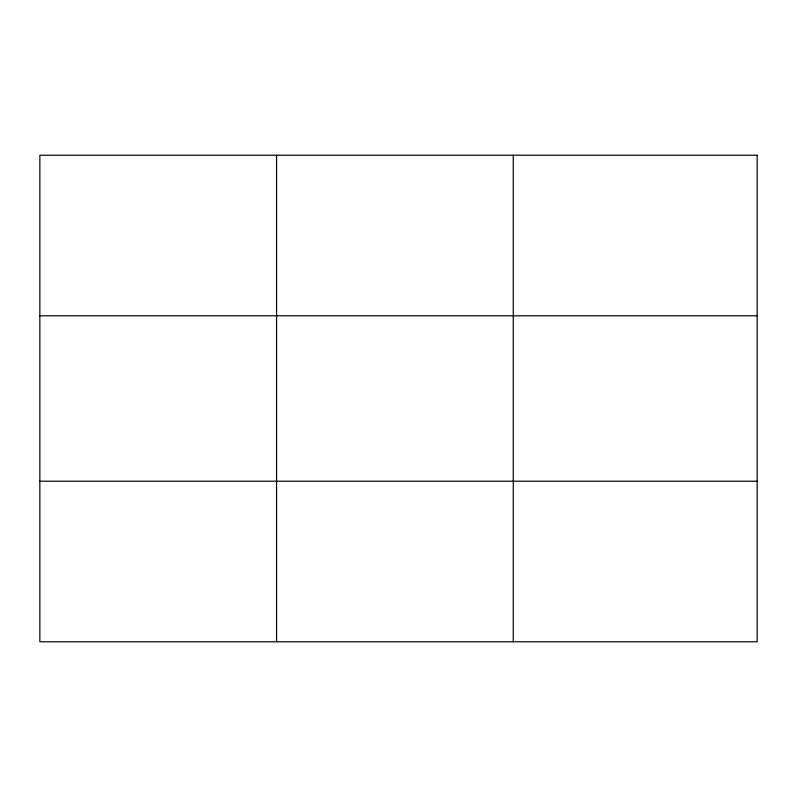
<?xml version="1.0" encoding="UTF-8"?>
<svg xmlns="http://www.w3.org/2000/svg" width="797" height="797" viewBox="0 0 797 797"><rect width="100%" height="100%" fill="white"/><g stroke="black" fill="none" stroke-linecap="round" stroke-linejoin="round"><path stroke-width="1.2" d="M276.559 155.216L276.559 641.784M513.268 155.216L513.268 641.784M39.85 315.781L757.15 315.781M39.85 481.219L757.15 481.219M757.15 155.216L757.15 641.784L39.85 641.784L39.85 155.216L757.15 155.216"/></g></svg>
